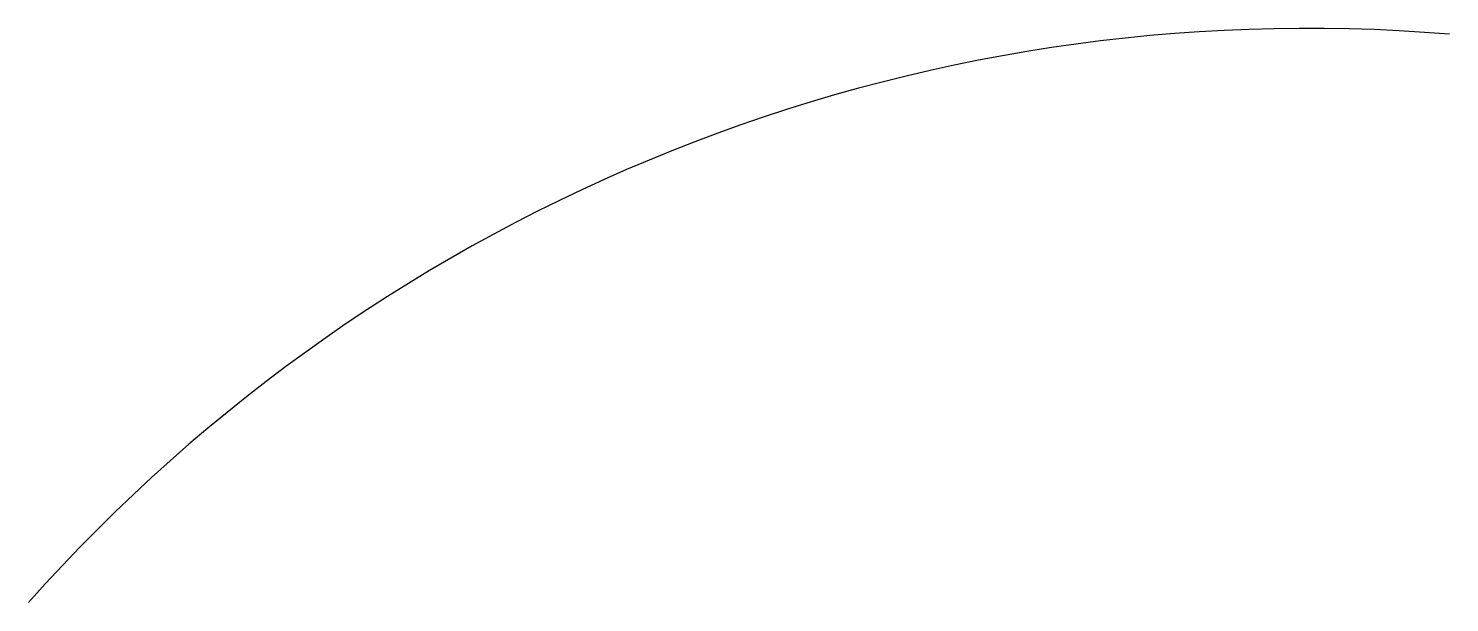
# Model space of a CAD drawing. Extents: x 0 to 10, y 0 to 4.
import ezdxf

# ---------------------------------------------------------------- set-up
doc = ezdxf.new("R2010")
doc.units = 0
doc.layers.get('0').update_dxf_attribs({"linetype": 'CONTINUOUS'})

msp = doc.modelspace()

# ---------------------------------------------------------------- linework, layer by layer
at = {"color": 0}
msp.add_arc((9, -8), 12.042, 85.2364, 138.3665, dxfattribs=at)

doc.saveas('drawing.dxf')
